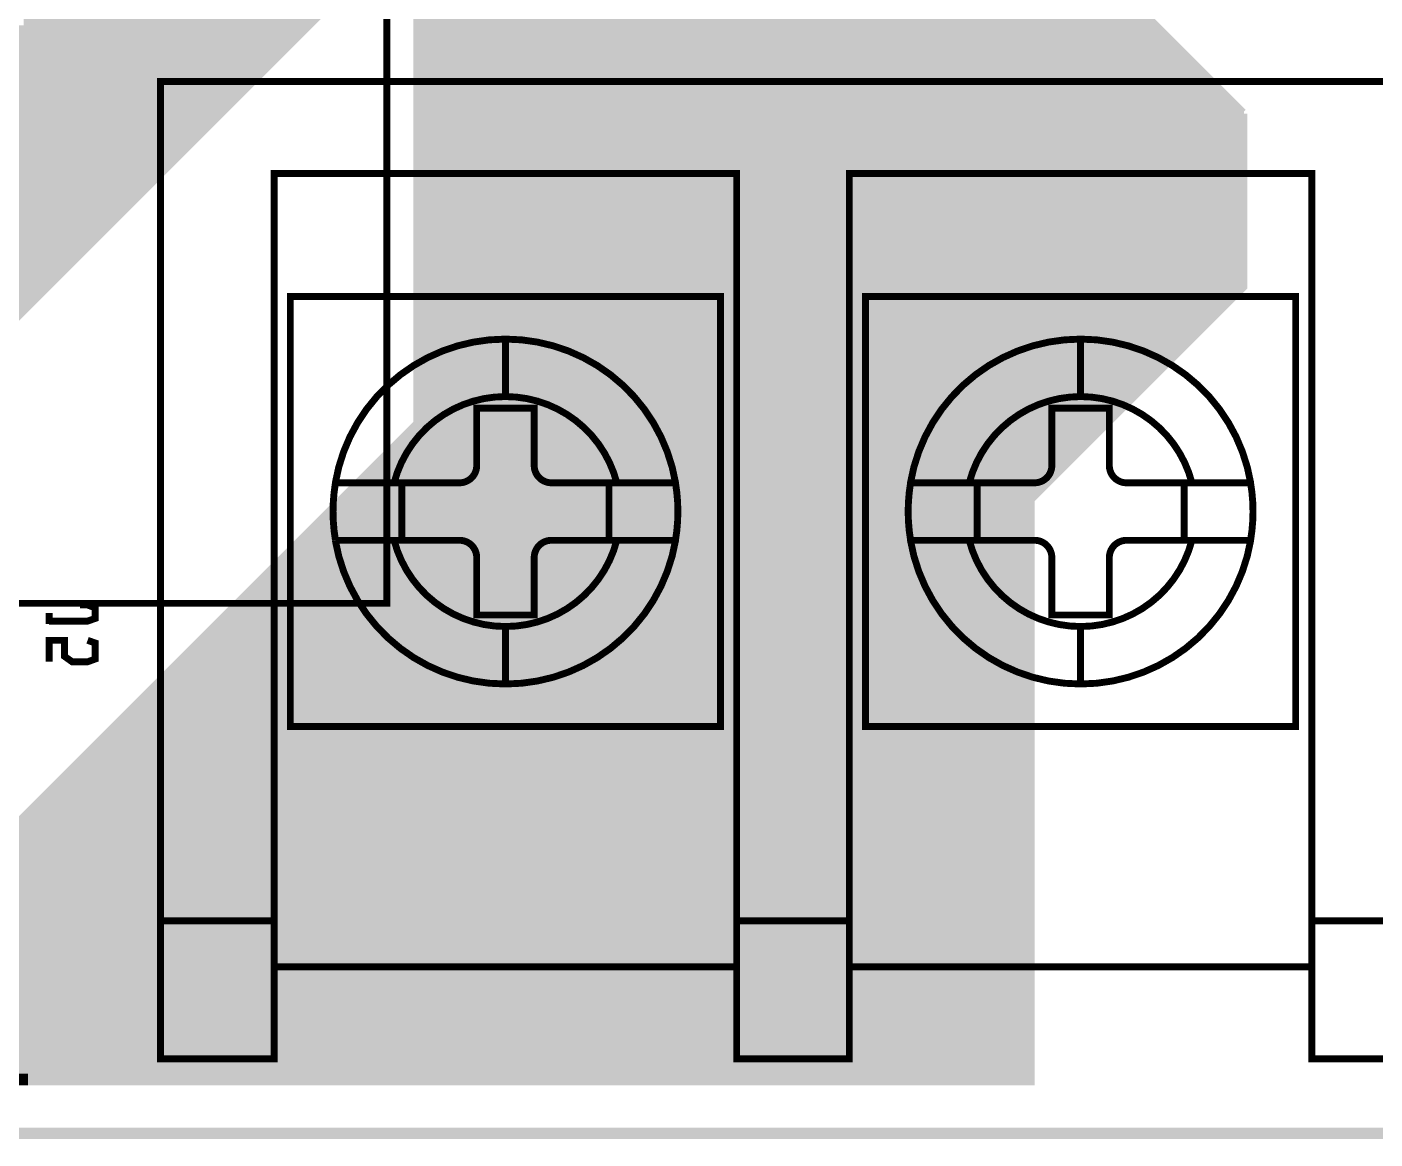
# Model space of a CAD drawing. Extents: x -18 to 155, y -91 to 215.
# Drawn here: x 29.44 to 59.21, y -5.13 to 19.44 of the extents above; entities that cross this region are included whole.
import ezdxf

# ---------------------------------------------------------------- set-up
doc = ezdxf.new("R2010")
doc.units = 0
doc.header["$MEASUREMENT"] = 0
doc.layers.get('0').update_dxf_attribs({"linetype": 'CONTINUOUS'})
for name, color, linetype in [('25-334-0_BOT', 7, 'CONTINUOUS'), ('25-334-0_DRD', 7, 'CONTINUOUS'), ('25-334-0_DRL', 2, 'CONTINUOUS'), ('25-334-0_IN1', 4, 'CONTINUOUS'), ('25-334-0_IN2', 3, 'CONTINUOUS'), ('25-334-0_SMB', 5, 'CONTINUOUS'), ('25-334-0_SMT', 10, 'CONTINUOUS'), ('25-334-0_SSB', 9, 'CONTINUOUS'), ('25-334-0_SST', 12, 'CONTINUOUS'), ('25-334-0_TOP', 11, 'CONTINUOUS'), ('THRUHOLE_TAP', 15, 'CONTINUOUS')]:
    doc.layers.add(name, color=color, linetype=linetype)

# ---------------------------------------------------------------- blocks, each defined once
blk = doc.blocks.new('ROUND_21')
at = {"const_width": 3.50012}
blk.add_lwpolyline([(-1.75006, 0, 1), (1.75006, 0, 1)], format="xyb", close=True, dxfattribs=at)
blk = doc.blocks.new('ROUND_84')
at = {"const_width": 2.00025}
blk.add_lwpolyline([(-1.000124, 0, 1), (1.000124, 0, 1)], format="xyb", close=True, dxfattribs=at)

msp = doc.modelspace()

# ---------------------------------------------------------------- linework, layer by layer
at = {"layer": '25-334-0_BOT', "const_width": 0.254}
for points in [[(38.1254, 66.548), (38.1254, -3.81)], [(38.354, 66.548), (38.354, -3.81)], [(38.5826, 66.548), (38.5826, -3.81)], [(38.8112, 66.548), (38.8112, -3.81)], [(39.0398, 66.548), (39.0398, -3.81)], [(39.2684, 66.548), (39.2684, -3.81)], [(39.497, 66.548), (39.497, -3.81)], [(39.7256, 66.548), (39.7256, -3.81)], [(39.9542, 66.548), (39.9542, -3.81)], [(40.1828, 66.548), (40.1828, -3.81)], [(40.4114, 66.548), (40.4114, -3.81)], [(40.64, 66.548), (40.64, -3.81)], [(40.8686, 66.548), (40.8686, -3.81)], [(41.0972, 66.548), (41.0972, -3.81)], [(41.3258, 66.548), (41.3258, -3.81)], [(41.5544, 66.548), (41.5544, -3.81)], [(41.783, 66.548), (41.783, -3.81)], [(42.0116, 66.548), (42.0116, -3.81)], [(42.2402, 66.548), (42.2402, -3.81)], [(42.4688, 66.548), (42.4688, -3.81)], [(42.6974, 66.548), (42.6974, -3.81)], [(42.926, 66.548), (42.926, -3.81)], [(43.1546, 66.548), (43.1546, -3.81)], [(43.3832, 66.548), (43.3832, -3.81)], [(43.6118, 66.548), (43.6118, -3.81)], [(43.8404, 66.548), (43.8404, -3.81)], [(44.069, 66.548), (44.069, -3.81)], [(44.2976, 66.548), (44.2976, -3.81)], [(44.5262, 66.548), (44.5262, -3.81)], [(44.7548, 66.548), (44.7548, -3.81)], [(44.9834, 66.548), (44.9834, -3.81)], [(45.212, 66.548), (45.212, -3.81)], [(45.4406, 66.548), (45.4406, -3.81)], [(45.6692, 66.548), (45.6692, -3.81)], [(45.8978, 66.548), (45.8978, -3.81)], [(46.1264, 66.548), (46.1264, -3.81)], [(46.355, 66.548), (46.355, -3.81)], [(46.5836, 66.548), (46.5836, -3.81)], [(46.8122, 66.548), (46.8122, -3.81)], [(47.0408, 66.548), (47.0408, -3.81)], [(47.2694, 66.548), (47.2694, -3.81)], [(47.498, 66.548), (47.498, -3.81)], [(47.7266, 66.548), (47.7266, -3.81)], [(47.9552, 66.548), (47.9552, -3.81)], [(48.1838, 66.548), (48.1838, -3.81)], [(48.4124, 66.548), (48.4124, -3.81)], [(48.641, 66.548), (48.641, -3.81)], [(48.8696, 66.548), (48.8696, -3.81)], [(49.0982, 66.548), (49.0982, -3.81)], [(49.3268, 66.548), (49.3268, -3.81)], [(49.5554, 66.548), (49.5554, -3.81)], [(49.784, 66.548), (49.784, -3.81)], [(50.0126, 66.548), (50.0126, -3.81)], [(50.2412, 66.548), (50.2412, -3.81)], [(50.4698, 66.548), (50.4698, -3.81)], [(38.1, 41.656), (38.1, 10.668), (29.21, 1.778), (29.21, -3.81)], [(50.546, 23.114), (56.261, 17.399)], [(50.6984, 22.9616), (50.6984, -3.81)], [(50.927, 22.733), (50.927, -3.81)], [(51.1556, 22.5044), (51.1556, -3.81)], [(51.3842, 22.2758), (51.3842, -3.81)], [(51.6128, 22.0472), (51.6128, 9.0678)], [(51.8414, 21.8186), (51.8414, 9.2964)], [(52.07, 21.59), (52.07, 9.525)], [(52.2986, 21.3614), (52.2986, 9.7536)], [(52.5272, 21.1328), (52.5272, 9.9822)], [(52.7558, 20.9042), (52.7558, 10.2108)], [(52.9844, 20.6756), (52.9844, 10.4394)], [(53.213, 20.447), (53.213, 10.668)], [(53.4416, 20.2184), (53.4416, 10.8966)], [(53.6702, 19.9898), (53.6702, 11.1252)], [(53.8988, 19.7612), (53.8988, 11.3538)], [(54.1274, 19.5326), (54.1274, 11.5824)], [(54.1528, 19.5072), (38.1, 19.5072)], [(54.3814, 19.2786), (38.1, 19.2786)], [(54.356, 19.304), (54.356, 11.811)], [(54.61, 19.05), (38.1, 19.05)], [(54.5846, 19.0754), (54.5846, 12.0396)], [(54.8386, 18.8214), (38.1, 18.8214)], [(54.8132, 18.8468), (54.8132, 12.2682)], [(55.0672, 18.5928), (38.1, 18.5928)], [(55.2958, 18.3642), (38.1, 18.3642)], [(55.0418, 18.6182), (55.0418, 12.4968)], [(55.2704, 18.3896), (55.2704, 12.7254)], [(55.5244, 18.1356), (38.1, 18.1356)], [(55.499, 18.161), (55.499, 12.954)], [(55.753, 17.907), (38.1, 17.907)], [(55.7276, 17.9324), (55.7276, 13.1826)], [(55.9816, 17.6784), (38.1, 17.6784)], [(56.2102, 17.4498), (38.1, 17.4498)], [(55.9562, 17.7038), (55.9562, 13.4112)], [(56.1848, 17.4752), (56.1848, 13.6398)], [(56.261, 17.2212), (38.1, 17.2212)], [(56.261, 17.399), (56.261, 13.716)], [(56.261, 16.9926), (38.1, 16.9926)], [(56.261, 16.764), (38.1, 16.764)], [(56.261, 16.5354), (38.1, 16.5354)], [(56.261, 16.3068), (38.1, 16.3068)], [(56.261, 16.0782), (38.1, 16.0782)], [(56.261, 15.8496), (38.1, 15.8496)], [(56.261, 15.621), (38.1, 15.621)], [(56.261, 15.3924), (38.1, 15.3924)], [(56.261, 15.1638), (38.1, 15.1638)], [(56.261, 14.9352), (38.1, 14.9352)], [(56.261, 14.7066), (38.1, 14.7066)], [(56.261, 14.478), (38.1, 14.478)], [(56.261, 14.2494), (38.1, 14.2494)], [(56.261, 14.0208), (38.1, 14.0208)], [(56.261, 13.7922), (38.1, 13.7922)], [(56.261, 13.716), (54.61, 12.065)], [(56.1086, 13.5636), (38.1, 13.5636)], [(55.88, 13.335), (38.1, 13.335)], [(55.6514, 13.1064), (38.1, 13.1064)], [(55.4228, 12.8778), (38.1, 12.8778)], [(55.1942, 12.6492), (38.1, 12.6492)], [(54.9656, 12.4206), (38.1, 12.4206)], [(54.737, 12.192), (38.1, 12.192)], [(54.5084, 11.9634), (38.1, 11.9634)], [(54.61, 12.065), (51.562, 9.017)], [(54.2798, 11.7348), (38.1, 11.7348)], [(54.0512, 11.5062), (38.1, 11.5062)], [(53.8226, 11.2776), (38.1, 11.2776)], [(53.594, 11.049), (38.1, 11.049)], [(53.1368, 10.5918), (38.0238, 10.5918)], [(53.3654, 10.8204), (38.1, 10.8204)], [(52.9082, 10.3632), (37.7952, 10.3632)], [(37.8968, 10.4648), (37.8968, -3.81)], [(37.4396, 10.0076), (37.4396, -3.81)], [(52.6796, 10.1346), (37.5666, 10.1346)], [(37.6682, 10.2362), (37.6682, -3.81)], [(37.211, 9.779), (37.211, -3.81)], [(52.451, 9.906), (37.338, 9.906)], [(51.9938, 9.4488), (36.8808, 9.4488)], [(36.9824, 9.5504), (36.9824, -3.81)], [(52.2224, 9.6774), (37.1094, 9.6774)], [(51.7652, 9.2202), (36.6522, 9.2202)], [(36.7538, 9.3218), (36.7538, -3.81)], [(36.2966, 8.8646), (36.2966, -3.81)], [(51.562, 8.9916), (36.4236, 8.9916)], [(36.5252, 9.0932), (36.5252, -3.81)], [(51.562, 9.017), (51.562, -3.81)], [(51.562, 8.5344), (35.9664, 8.5344)], [(36.068, 8.636), (36.068, -3.81)], [(51.562, 8.763), (36.195, 8.763)], [(51.562, 8.3058), (35.7378, 8.3058)], [(35.8394, 8.4074), (35.8394, -3.81)], [(35.3822, 7.9502), (35.3822, -3.81)], [(51.562, 8.0772), (35.5092, 8.0772)], [(35.6108, 8.1788), (35.6108, -3.81)], [(51.562, 7.62), (35.052, 7.62)], [(35.1536, 7.7216), (35.1536, -3.81)], [(51.562, 7.8486), (35.2806, 7.8486)], [(51.562, 7.3914), (34.8234, 7.3914)], [(34.925, 7.493), (34.925, -3.81)], [(34.4678, 7.0358), (34.4678, -3.81)], [(51.562, 7.1628), (34.5948, 7.1628)], [(34.6964, 7.2644), (34.6964, -3.81)], [(34.2392, 6.8072), (34.2392, -3.81)], [(51.562, 6.9342), (34.3662, 6.9342)], [(51.562, 6.477), (33.909, 6.477)], [(34.0106, 6.5786), (34.0106, -3.81)], [(51.562, 6.7056), (34.1376, 6.7056)], [(51.562, 6.2484), (33.6804, 6.2484)], [(33.782, 6.35), (33.782, -3.81)], [(33.3248, 5.8928), (33.3248, -3.81)], [(51.562, 6.0198), (33.4518, 6.0198)], [(33.5534, 6.1214), (33.5534, -3.81)], [(51.562, 5.5626), (32.9946, 5.5626)], [(33.0962, 5.6642), (33.0962, -3.81)], [(51.562, 5.7912), (33.2232, 5.7912)], [(51.562, 5.334), (32.766, 5.334)], [(32.8676, 5.4356), (32.8676, -3.81)], [(32.4104, 4.9784), (32.4104, -3.81)], [(51.562, 5.1054), (32.5374, 5.1054)], [(32.639, 5.207), (32.639, -3.81)], [(51.562, 4.6482), (32.0802, 4.6482)], [(32.1818, 4.7498), (32.1818, -3.81)], [(51.562, 4.8768), (32.3088, 4.8768)], [(51.562, 4.4196), (31.8516, 4.4196)], [(31.9532, 4.5212), (31.9532, -3.81)], [(31.496, 4.064), (31.496, -3.81)], [(51.562, 4.191), (31.623, 4.191)], [(31.7246, 4.2926), (31.7246, -3.81)], [(31.2674, 3.8354), (31.2674, -3.81)], [(51.562, 3.9624), (31.3944, 3.9624)], [(51.562, 3.5052), (30.9372, 3.5052)], [(31.0388, 3.6068), (31.0388, -3.81)], [(51.562, 3.7338), (31.1658, 3.7338)], [(30.5816, 3.1496), (30.5816, -3.81)], [(51.562, 3.2766), (30.7086, 3.2766)], [(30.8102, 3.3782), (30.8102, -3.81)], [(30.353, 2.921), (30.353, -3.81)], [(51.562, 3.048), (30.48, 3.048)], [(51.562, 2.5908), (30.0228, 2.5908)], [(30.1244, 2.6924), (30.1244, -3.81)], [(51.562, 2.8194), (30.2514, 2.8194)], [(51.562, 2.3622), (29.7942, 2.3622)], [(29.8958, 2.4638), (29.8958, -3.81)], [(29.4386, 2.0066), (29.4386, -3.81)], [(51.562, 2.1336), (29.5656, 2.1336)], [(29.6672, 2.2352), (29.6672, -3.81)], [(51.562, 1.6764), (29.21, 1.6764)], [(51.562, 1.905), (29.337, 1.905)], [(51.562, 1.4478), (29.21, 1.4478)], [(51.562, 1.2192), (29.21, 1.2192)], [(51.562, 0.9906), (29.21, 0.9906)], [(51.562, 0.762), (29.21, 0.762)], [(51.562, 0.5334), (29.21, 0.5334)], [(51.562, 0.3048), (29.21, 0.3048)], [(51.562, 0.0762), (29.21, 0.0762)], [(51.562, -0.1524), (29.21, -0.1524)], [(51.562, -0.381), (29.21, -0.381)], [(51.562, -0.6096), (29.21, -0.6096)], [(51.562, -0.8382), (29.21, -0.8382)], [(51.562, -1.0668), (29.21, -1.0668)], [(51.562, -1.2954), (29.21, -1.2954)], [(51.562, -1.524), (29.21, -1.524)], [(51.562, -1.7526), (29.21, -1.7526)], [(51.562, -1.9812), (29.21, -1.9812)], [(51.562, -2.2098), (29.21, -2.2098)], [(51.562, -2.4384), (29.21, -2.4384)], [(51.562, -2.667), (29.21, -2.667)], [(51.562, -2.8956), (29.21, -2.8956)], [(51.562, -3.1242), (29.21, -3.1242)], [(51.562, -3.3528), (29.21, -3.3528)], [(51.562, -3.5814), (29.21, -3.5814)], [(51.562, -3.81), (29.21, -3.81)]]:
    msp.add_lwpolyline(points, dxfattribs=at)
at = {"layer": '25-334-0_DRD', "const_width": 0.254}
for points in [[(-15.99946, -4.99872), (155.00096, -4.99872), (155.00096, 215.00084), (-4.99872, 215.00084), (-4.99872, 189.35954), (-15.99946, 189.35954), (-15.99946, -4.99872)], [(51.435, 16.51), (51.435, 13.97)], [(53.975, 16.51), (51.435, 16.51)], [(52.705, 16.51), (52.705, 13.97)], [(53.975, 13.97), (53.975, 16.51)], [(53.975, 15.24), (51.435, 15.24)], [(51.435, 13.97), (53.975, 13.97)], [(38.735, 3.5052), (38.735, 0.9652)], [(41.275, 3.5052), (38.735, 3.5052)], [(40.005, 3.5052), (40.005, 0.9652)], [(41.275, 0.9652), (41.275, 3.5052)], [(41.275, 2.2352), (38.735, 2.2352)], [(38.735, 0.9652), (41.275, 0.9652)]]:
    msp.add_lwpolyline(points, dxfattribs=at)
at = {"layer": '25-334-0_DRL', "const_width": 0.254}
msp.add_lwpolyline([(-15.99946, -4.99872), (155.00096, -4.99872), (155.00096, 215.00084), (-4.99872, 215.00084), (-4.99872, 189.35954), (-15.99946, 189.35954), (-15.99946, -4.99872)], dxfattribs=at)
at = {"layer": '25-334-0_IN1', "const_width": 0.254}
for points in [[(29.4894, 40.386), (29.4894, 13.3604)], [(29.718, 40.386), (29.718, 13.589)], [(29.9466, 40.386), (29.9466, 13.8176)], [(30.1752, 40.386), (30.1752, 14.0462)], [(30.4038, 40.386), (30.4038, 14.2748)], [(30.6324, 40.386), (30.6324, 14.5034)], [(30.861, 40.386), (30.861, 14.732)], [(31.0896, 40.386), (31.0896, 14.9606)], [(31.3182, 40.386), (31.3182, 15.1892)], [(31.5468, 40.386), (31.5468, 15.4178)], [(31.7754, 40.386), (31.7754, 15.6464)], [(32.004, 40.386), (32.004, 15.875)], [(32.2326, 40.386), (32.2326, 16.1036)], [(32.4612, 40.386), (32.4612, 16.3322)], [(32.6898, 40.386), (32.6898, 16.5608)], [(32.9184, 40.386), (32.9184, 16.7894)], [(33.147, 40.386), (33.147, 17.018)], [(33.3756, 40.386), (33.3756, 17.2466)], [(33.6042, 40.386), (33.6042, 17.4752)], [(33.8328, 40.386), (33.8328, 17.7038)], [(34.0614, 40.386), (34.0614, 17.9324)], [(34.29, 40.386), (34.29, 18.161)], [(34.5186, 40.386), (34.5186, 18.3896)], [(34.7472, 40.386), (34.7472, 18.6182)], [(34.9758, 40.386), (34.9758, 18.8468)], [(35.2044, 40.386), (35.2044, 19.0754)], [(35.433, 40.386), (35.433, 19.304)], [(35.6616, 40.386), (35.6616, 19.5326)], [(44.069, 27.94), (27.94, 11.811)], [(35.4838, 19.3548), (13.97, 19.3548)], [(35.2552, 19.1262), (13.97, 19.1262)], [(35.0266, 18.8976), (13.97, 18.8976)], [(34.798, 18.669), (13.97, 18.669)], [(34.5694, 18.4404), (13.97, 18.4404)], [(34.3408, 18.2118), (13.97, 18.2118)], [(34.1122, 17.9832), (13.97, 17.9832)], [(33.8836, 17.7546), (13.97, 17.7546)], [(33.655, 17.526), (13.97, 17.526)], [(33.4264, 17.2974), (13.97, 17.2974)], [(33.1978, 17.0688), (13.97, 17.0688)], [(32.9692, 16.8402), (13.97, 16.8402)], [(32.7406, 16.6116), (13.97, 16.6116)], [(32.512, 16.383), (13.97, 16.383)], [(32.2834, 16.1544), (13.97, 16.1544)], [(32.0548, 15.9258), (13.97, 15.9258)], [(31.8262, 15.6972), (13.97, 15.6972)], [(31.5976, 15.4686), (13.97, 15.4686)], [(31.369, 15.24), (13.97, 15.24)], [(31.1404, 15.0114), (13.97, 15.0114)], [(30.9118, 14.7828), (13.97, 14.7828)], [(30.6832, 14.5542), (13.97, 14.5542)], [(30.4546, 14.3256), (13.97, 14.3256)], [(30.226, 14.097), (13.97, 14.097)], [(29.9974, 13.8684), (13.97, 13.8684)], [(29.7688, 13.6398), (13.97, 13.6398)], [(29.5402, 13.4112), (13.97, 13.4112)]]:
    msp.add_lwpolyline(points, dxfattribs=at)
at = {"layer": '25-334-0_IN2', "const_width": 0.254}
for points in [[(70.485, 83.439), (67.437, 83.439), (67.437, 72.898), (61.087, 66.548), (38.862, 66.548), (38.1, 65.786), (38.1, 10.668), (29.21, 1.778), (29.21, -3.81)], [(38.5826, 66.2686), (38.5826, -3.81)], [(38.8112, 66.4972), (38.8112, -3.81)], [(39.0398, 66.548), (39.0398, -3.81)], [(39.2684, 66.548), (39.2684, -3.81)], [(39.497, 66.548), (39.497, -3.81)], [(39.7256, 66.548), (39.7256, -3.81)], [(39.9542, 66.548), (39.9542, -3.81)], [(40.1828, 66.548), (40.1828, -3.81)], [(40.4114, 66.548), (40.4114, -3.81)], [(40.64, 66.548), (40.64, -3.81)], [(40.8686, 66.548), (40.8686, -3.81)], [(41.0972, 66.548), (41.0972, -3.81)], [(41.3258, 66.548), (41.3258, -3.81)], [(41.5544, 66.548), (41.5544, -3.81)], [(41.783, 66.548), (41.783, -3.81)], [(42.0116, 66.548), (42.0116, -3.81)], [(42.2402, 66.548), (42.2402, -3.81)], [(42.4688, 66.548), (42.4688, -3.81)], [(42.6974, 66.548), (42.6974, -3.81)], [(42.926, 66.548), (42.926, -3.81)], [(43.1546, 66.548), (43.1546, -3.81)], [(43.3832, 66.548), (43.3832, -3.81)], [(43.6118, 66.548), (43.6118, -3.81)], [(43.8404, 66.548), (43.8404, -3.81)], [(44.069, 66.548), (44.069, -3.81)], [(44.2976, 66.548), (44.2976, -3.81)], [(44.5262, 66.548), (44.5262, -3.81)], [(44.7548, 66.548), (44.7548, -3.81)], [(44.9834, 66.548), (44.9834, -3.81)], [(45.212, 66.548), (45.212, -3.81)], [(45.4406, 66.548), (45.4406, -3.81)], [(45.6692, 66.548), (45.6692, -3.81)], [(45.8978, 66.548), (45.8978, -3.81)], [(46.1264, 66.548), (46.1264, -3.81)], [(46.355, 66.548), (46.355, -3.81)], [(46.5836, 66.548), (46.5836, -3.81)], [(46.8122, 66.548), (46.8122, -3.81)], [(47.0408, 66.548), (47.0408, -3.81)], [(47.2694, 66.548), (47.2694, -3.81)], [(47.498, 66.548), (47.498, -3.81)], [(47.7266, 66.548), (47.7266, -3.81)], [(47.9552, 66.548), (47.9552, -3.81)], [(48.1838, 66.548), (48.1838, -3.81)], [(48.4124, 66.548), (48.4124, -3.81)], [(48.641, 66.548), (48.641, -3.81)], [(48.8696, 66.548), (48.8696, -3.81)], [(49.0982, 66.548), (49.0982, -3.81)], [(49.3268, 66.548), (49.3268, -3.81)], [(49.5554, 66.548), (49.5554, -3.81)], [(49.784, 66.548), (49.784, -3.81)], [(50.0126, 66.548), (50.0126, -3.81)], [(50.2412, 66.548), (50.2412, -3.81)], [(50.4698, 66.548), (50.4698, -3.81)], [(38.354, 66.04), (38.354, -3.81)], [(38.1254, 65.8114), (38.1254, -3.81)], [(50.546, 23.241), (56.261, 17.526)], [(50.6984, 23.0886), (50.6984, -3.81)], [(50.927, 22.86), (50.927, -3.81)], [(51.1556, 22.6314), (51.1556, -3.81)], [(51.3842, 22.4028), (51.3842, -3.81)], [(51.6128, 22.1742), (51.6128, 9.1948)], [(51.8414, 21.9456), (51.8414, 9.4234)], [(52.07, 21.717), (52.07, 9.652)], [(52.2986, 21.4884), (52.2986, 9.8806)], [(52.5272, 21.2598), (52.5272, 10.1092)], [(52.7558, 21.0312), (52.7558, 10.3378)], [(52.9844, 20.8026), (52.9844, 10.5664)], [(53.213, 20.574), (53.213, 10.795)], [(53.4416, 20.3454), (53.4416, 11.0236)], [(53.6702, 20.1168), (53.6702, 11.2522)], [(53.8988, 19.8882), (53.8988, 11.4808)], [(54.1274, 19.6596), (54.1274, 11.7094)], [(54.2798, 19.5072), (38.1, 19.5072)], [(54.5084, 19.2786), (38.1, 19.2786)], [(54.356, 19.431), (54.356, 11.938)], [(54.737, 19.05), (38.1, 19.05)], [(54.5846, 19.2024), (54.5846, 12.1666)], [(54.8132, 18.9738), (54.8132, 12.3952)], [(54.9656, 18.8214), (38.1, 18.8214)], [(55.0418, 18.7452), (55.0418, 12.6238)], [(55.1942, 18.5928), (38.1, 18.5928)], [(55.4228, 18.3642), (38.1, 18.3642)], [(55.2704, 18.5166), (55.2704, 12.8524)], [(55.6514, 18.1356), (38.1, 18.1356)], [(55.499, 18.288), (55.499, 13.081)], [(55.7276, 18.0594), (55.7276, 13.3096)], [(55.88, 17.907), (38.1, 17.907)], [(55.9562, 17.8308), (55.9562, 13.5382)], [(56.1086, 17.6784), (38.1, 17.6784)], [(56.261, 17.4498), (38.1, 17.4498)], [(56.1848, 17.6022), (56.1848, 13.7668)], [(56.261, 17.526), (56.261, 13.843)], [(56.261, 17.2212), (38.1, 17.2212)], [(56.261, 16.9926), (38.1, 16.9926)], [(56.261, 16.764), (38.1, 16.764)], [(56.261, 16.5354), (38.1, 16.5354)], [(56.261, 16.3068), (38.1, 16.3068)], [(56.261, 16.0782), (38.1, 16.0782)], [(56.261, 15.8496), (38.1, 15.8496)], [(56.261, 15.621), (38.1, 15.621)], [(56.261, 15.3924), (38.1, 15.3924)], [(56.261, 15.1638), (38.1, 15.1638)], [(56.261, 14.9352), (38.1, 14.9352)], [(56.261, 14.7066), (38.1, 14.7066)], [(56.261, 14.478), (38.1, 14.478)], [(56.261, 14.2494), (38.1, 14.2494)], [(56.261, 14.0208), (38.1, 14.0208)], [(56.2102, 13.7922), (38.1, 13.7922)], [(56.261, 13.843), (51.562, 9.144)], [(55.9816, 13.5636), (38.1, 13.5636)], [(55.753, 13.335), (38.1, 13.335)], [(55.5244, 13.1064), (38.1, 13.1064)], [(55.2958, 12.8778), (38.1, 12.8778)], [(55.0672, 12.6492), (38.1, 12.6492)], [(54.8386, 12.4206), (38.1, 12.4206)], [(54.61, 12.192), (38.1, 12.192)], [(54.3814, 11.9634), (38.1, 11.9634)], [(54.1528, 11.7348), (38.1, 11.7348)], [(53.9242, 11.5062), (38.1, 11.5062)], [(53.6956, 11.2776), (38.1, 11.2776)], [(53.467, 11.049), (38.1, 11.049)], [(53.0098, 10.5918), (38.0238, 10.5918)], [(53.2384, 10.8204), (38.1, 10.8204)], [(52.7812, 10.3632), (37.7952, 10.3632)], [(37.8968, 10.4648), (37.8968, -3.81)], [(37.4396, 10.0076), (37.4396, -3.81)], [(52.5526, 10.1346), (37.5666, 10.1346)], [(37.6682, 10.2362), (37.6682, -3.81)], [(37.211, 9.779), (37.211, -3.81)], [(52.324, 9.906), (37.338, 9.906)], [(51.8668, 9.4488), (36.8808, 9.4488)], [(36.9824, 9.5504), (36.9824, -3.81)], [(52.0954, 9.6774), (37.1094, 9.6774)], [(51.6382, 9.2202), (36.6522, 9.2202)], [(36.7538, 9.3218), (36.7538, -3.81)], [(51.562, 9.144), (51.562, -3.81)], [(36.2966, 8.8646), (36.2966, -3.81)], [(51.562, 8.9916), (36.4236, 8.9916)], [(36.5252, 9.0932), (36.5252, -3.81)], [(51.562, 8.5344), (35.9664, 8.5344)], [(36.068, 8.636), (36.068, -3.81)], [(51.562, 8.763), (36.195, 8.763)], [(51.562, 8.3058), (35.7378, 8.3058)], [(35.8394, 8.4074), (35.8394, -3.81)], [(35.3822, 7.9502), (35.3822, -3.81)], [(51.562, 8.0772), (35.5092, 8.0772)], [(35.6108, 8.1788), (35.6108, -3.81)], [(51.562, 7.62), (35.052, 7.62)], [(35.1536, 7.7216), (35.1536, -3.81)], [(51.562, 7.8486), (35.2806, 7.8486)], [(51.562, 7.3914), (34.8234, 7.3914)], [(34.925, 7.493), (34.925, -3.81)], [(34.4678, 7.0358), (34.4678, -3.81)], [(51.562, 7.1628), (34.5948, 7.1628)], [(34.6964, 7.2644), (34.6964, -3.81)], [(34.2392, 6.8072), (34.2392, -3.81)], [(51.562, 6.9342), (34.3662, 6.9342)], [(51.562, 6.477), (33.909, 6.477)], [(34.0106, 6.5786), (34.0106, -3.81)], [(51.562, 6.7056), (34.1376, 6.7056)], [(51.562, 6.2484), (33.6804, 6.2484)], [(33.782, 6.35), (33.782, -3.81)], [(33.3248, 5.8928), (33.3248, -3.81)], [(51.562, 6.0198), (33.4518, 6.0198)], [(33.5534, 6.1214), (33.5534, -3.81)], [(51.562, 5.5626), (32.9946, 5.5626)], [(33.0962, 5.6642), (33.0962, -3.81)], [(51.562, 5.7912), (33.2232, 5.7912)], [(51.562, 5.334), (32.766, 5.334)], [(32.8676, 5.4356), (32.8676, -3.81)], [(32.4104, 4.9784), (32.4104, -3.81)], [(51.562, 5.1054), (32.5374, 5.1054)], [(32.639, 5.207), (32.639, -3.81)], [(51.562, 4.6482), (32.0802, 4.6482)], [(32.1818, 4.7498), (32.1818, -3.81)], [(51.562, 4.8768), (32.3088, 4.8768)], [(51.562, 4.4196), (31.8516, 4.4196)], [(31.9532, 4.5212), (31.9532, -3.81)], [(31.496, 4.064), (31.496, -3.81)], [(51.562, 4.191), (31.623, 4.191)], [(31.7246, 4.2926), (31.7246, -3.81)], [(31.2674, 3.8354), (31.2674, -3.81)], [(51.562, 3.9624), (31.3944, 3.9624)], [(51.562, 3.5052), (30.9372, 3.5052)], [(31.0388, 3.6068), (31.0388, -3.81)], [(51.562, 3.7338), (31.1658, 3.7338)], [(30.5816, 3.1496), (30.5816, -3.81)], [(51.562, 3.2766), (30.7086, 3.2766)], [(30.8102, 3.3782), (30.8102, -3.81)], [(30.353, 2.921), (30.353, -3.81)], [(51.562, 3.048), (30.48, 3.048)], [(51.562, 2.5908), (30.0228, 2.5908)], [(30.1244, 2.6924), (30.1244, -3.81)], [(51.562, 2.8194), (30.2514, 2.8194)], [(51.562, 2.3622), (29.7942, 2.3622)], [(29.8958, 2.4638), (29.8958, -3.81)], [(29.4386, 2.0066), (29.4386, -3.81)], [(51.562, 2.1336), (29.5656, 2.1336)], [(29.6672, 2.2352), (29.6672, -3.81)], [(51.562, 1.6764), (29.21, 1.6764)], [(51.562, 1.905), (29.337, 1.905)], [(51.562, 1.4478), (29.21, 1.4478)], [(51.562, 1.2192), (29.21, 1.2192)], [(51.562, 0.9906), (29.21, 0.9906)], [(51.562, 0.762), (29.21, 0.762)], [(51.562, 0.5334), (29.21, 0.5334)], [(51.562, 0.3048), (29.21, 0.3048)], [(51.562, 0.0762), (29.21, 0.0762)], [(51.562, -0.1524), (29.21, -0.1524)], [(51.562, -0.381), (29.21, -0.381)], [(51.562, -0.6096), (29.21, -0.6096)], [(51.562, -0.8382), (29.21, -0.8382)], [(51.562, -1.0668), (29.21, -1.0668)], [(51.562, -1.2954), (29.21, -1.2954)], [(51.562, -1.524), (29.21, -1.524)], [(51.562, -1.7526), (29.21, -1.7526)], [(51.562, -1.9812), (29.21, -1.9812)], [(51.562, -2.2098), (29.21, -2.2098)], [(51.562, -2.4384), (29.21, -2.4384)], [(51.562, -2.667), (29.21, -2.667)], [(51.562, -2.8956), (29.21, -2.8956)], [(51.562, -3.1242), (29.21, -3.1242)], [(51.562, -3.3528), (29.21, -3.3528)], [(51.562, -3.5814), (29.21, -3.5814)], [(29.464, -3.81), (29.21, -3.81)], [(51.562, -3.81), (29.464, -3.81)]]:
    msp.add_lwpolyline(points, dxfattribs=at)
at = {"layer": '25-334-0_SMB', "const_width": 1.99898}
for points in [[(39.37, 4.445), (39.37, 64.77)], [(42.545, 64.77), (42.545, -1.905)], [(45.72, 64.77), (45.72, -1.905)], [(48.895, 64.77), (48.895, -1.905)], [(36.195, -1.905), (36.195, 6.35)], [(33.02, -1.905), (33.02, 3.175)], [(39.37, -1.905), (39.37, 3.175)]]:
    msp.add_lwpolyline(points, dxfattribs=at)
at = {"layer": '25-334-0_SSB', "const_width": 0.1524}
for points in [[(32.385, -0.3048), (34.8996, -0.3048), (34.8996, -3.3528), (32.385, -3.3528), (32.385, -0.3048), (32.385, 18.2372), (85.725, 18.2372), (85.725, -0.3048), (83.2104, -0.3048), (83.2104, -3.3528), (85.725, -3.3528), (85.725, -0.3048)], [(34.8996, -0.3048), (34.8996, 16.2052), (45.1104, 16.2052), (45.1104, -0.3048)], [(47.5996, -0.3048), (47.5996, 16.2052), (57.8104, 16.2052), (57.8104, -0.3048)], [(44.7548, 3.9878), (44.7548, 13.4874), (35.2552, 13.4874), (35.2552, 3.9878), (44.7548, 3.9878)], [(57.4548, 3.9878), (47.9552, 3.9878), (47.9552, 13.4874), (57.4548, 13.4874), (57.4548, 3.9878)], [(40.005, 12.5476), (40.005, 11.2776)], [(52.705, 12.5476), (52.705, 11.2776)], [(39.37, 9.7536), (39.37, 11.0236), (40.64, 11.0236), (40.64, 9.7536)], [(52.07, 9.7536), (52.07, 11.0236), (53.34, 11.0236), (53.34, 9.7536)], [(36.24834, 9.3726), (36.25088, 9.3726)], [(36.25088, 9.3726), (37.54628, 9.3726), (38.989, 9.3726)], [(37.719, 9.3726), (37.719, 8.1026)], [(43.75912, 9.3726), (42.46372, 9.3726), (41.021, 9.3726)], [(42.291, 8.1026), (42.291, 9.3726)], [(43.75912, 9.3726), (43.76166, 9.37006)], [(48.94834, 9.3726), (48.95088, 9.3726)], [(48.95088, 9.3726), (50.24628, 9.3726), (51.689, 9.3726)], [(50.419, 9.3726), (50.419, 8.1026)], [(53.721, 9.3726), (55.16372, 9.3726), (56.45912, 9.3726)], [(54.991, 8.1026), (54.991, 9.3726)], [(36.25088, 8.1026), (37.54628, 8.1026), (38.989, 8.1026)], [(43.75912, 8.1026), (42.46372, 8.1026), (41.021, 8.1026)], [(43.76166, 8.1026), (43.75912, 8.1026)], [(48.95088, 8.1026), (48.94834, 8.1026)], [(50.24628, 8.1026), (51.689, 8.1026), (50.24628, 8.1026), (48.95088, 8.1026)], [(55.16372, 8.1026), (53.721, 8.1026), (55.16372, 8.1026), (56.45912, 8.1026)], [(56.46166, 8.1026), (56.45912, 8.1026)], [(40.64, 7.7216), (40.64, 6.4516), (39.37, 6.4516), (39.37, 7.7216)], [(53.34, 7.7216), (53.34, 6.4516), (52.07, 6.4516), (52.07, 7.7216)], [(30.607, 6.67258), (30.77718, 6.67258), (30.94482, 6.61162), (30.94482, 6.3754), (30.77718, 6.31698), (29.92882, 6.31698)], [(29.92882, 6.25602), (29.92882, 6.49478)], [(40.005, 4.9276), (40.005, 6.1976)], [(52.705, 4.9276), (52.705, 6.1976)], [(30.77718, 5.8928), (30.94482, 5.83438), (30.94482, 5.47878), (30.77718, 5.41782), (30.43682, 5.41782), (30.26918, 5.5372), (30.26918, 5.8928), (29.92882, 5.8928), (29.92882, 5.41782)], [(47.5996, -3.3528), (47.5996, -0.3048), (45.1104, -0.3048), (45.1104, -3.3528), (47.5996, -3.3528)], [(60.2996, -3.3528), (60.2996, -0.3048), (57.8104, -0.3048), (57.8104, -3.3528), (60.2996, -3.3528)], [(34.8996, -1.3208), (45.1104, -1.3208)], [(47.5996, -1.3208), (57.8104, -1.3208)]]:
    msp.add_lwpolyline(points, dxfattribs=at)
for points in [[(40.005, 12.5476, 0.3659768), (36.24834, 9.3726)], [(43.76166, 9.37006, 0.3661632), (40.005, 12.5476)], [(52.705, 12.5476, 0.3659768), (48.94834, 9.3726)], [(56.46166, 9.37006, 0.3661632), (52.705, 12.5476)], [(40.005, 11.2776, 0.3419817), (37.54628, 9.3726)], [(42.46372, 9.3726, 0.3419815), (40.005, 11.2776)], [(52.705, 11.2776, 0.3419817), (50.24628, 9.3726)], [(55.16372, 9.3726, 0.3419815), (52.705, 11.2776)], [(38.989, 9.3726, 0.4142136), (39.37, 9.7536)], [(40.64, 9.7536, 0.4142136), (41.021, 9.3726)], [(51.689, 9.3726, 0.4142136), (52.07, 9.7536)], [(53.34, 9.7536, 0.4142136), (53.721, 9.3726)], [(36.25088, 9.3726, 0.0419149), (36.19756, 8.7376)], [(43.81246, 8.7376, 0.0419149), (43.75913, 9.3726)], [(48.95088, 9.3726, 0.0419149), (48.89756, 8.7376)], [(56.51246, 8.7376, 0.0419149), (56.45913, 9.3726)], [(36.19754, 8.7376, 0.041915), (36.25086, 8.1026)], [(43.75912, 8.1026, 0.0419149), (43.81244, 8.7376)], [(48.89754, 8.7376, 0.041915), (48.95086, 8.1026)], [(56.45912, 8.1026, 0.0419149), (56.51244, 8.7376)], [(36.24834, 8.09752, 0.3656043), (40.005, 4.9276)], [(37.54628, 8.1026, 0.3419815), (40.005, 6.1976)], [(39.37, 7.7216, 0.4142136), (38.989, 8.1026)], [(40.005, 4.9276, 0.3659768), (43.76166, 8.1026)], [(40.005, 6.1976, 0.3419817), (42.46372, 8.1026)], [(41.021, 8.1026, 0.4142136), (40.64, 7.7216)], [(48.94834, 8.1026, 0.3659767), (52.705, 4.9276)], [(50.24628, 8.1026, 0.3419815), (52.705, 6.1976)], [(52.07, 7.7216, 0.4142136), (51.689, 8.1026)], [(52.705, 4.9276, 0.3659768), (56.46166, 8.1026)], [(52.705, 6.1976, 0.3419817), (55.16372, 8.1026)], [(53.721, 8.1026, 0.4142136), (53.34, 7.7216)]]:
    msp.add_lwpolyline(points, format="xyb", dxfattribs=at)
at = {"layer": '25-334-0_SST', "const_width": 0.1524}
msp.add_lwpolyline([(-2.6162, 31.7119), (-2.6162, 6.71068), (37.38372, 6.71068), (37.38372, 31.7119), (-2.6162, 31.7119)], dxfattribs=at)
at = {"layer": '25-334-0_TOP', "const_width": 0.254}
for points in [[(29.4894, 40.386), (29.4894, 13.3604)], [(29.718, 40.386), (29.718, 13.589)], [(29.9466, 40.386), (29.9466, 13.8176)], [(30.1752, 40.386), (30.1752, 14.0462)], [(30.4038, 40.386), (30.4038, 14.2748)], [(30.6324, 40.386), (30.6324, 14.5034)], [(30.861, 40.386), (30.861, 14.732)], [(31.0896, 40.386), (31.0896, 14.9606)], [(31.3182, 40.386), (31.3182, 15.1892)], [(31.5468, 40.386), (31.5468, 15.4178)], [(31.7754, 40.386), (31.7754, 15.6464)], [(32.004, 40.386), (32.004, 15.875)], [(32.2326, 40.386), (32.2326, 16.1036)], [(32.4612, 40.386), (32.4612, 16.3322)], [(32.6898, 40.386), (32.6898, 16.5608)], [(32.9184, 40.386), (32.9184, 16.7894)], [(33.147, 40.386), (33.147, 17.018)], [(33.3756, 40.386), (33.3756, 17.2466)], [(33.6042, 40.386), (33.6042, 17.4752)], [(33.8328, 40.386), (33.8328, 17.7038)], [(34.0614, 40.386), (34.0614, 17.9324)], [(34.29, 40.386), (34.29, 18.161)], [(34.5186, 40.386), (34.5186, 18.3896)], [(34.7472, 40.386), (34.7472, 18.6182)], [(34.9758, 40.386), (34.9758, 18.8468)], [(35.2044, 40.386), (35.2044, 19.0754)], [(35.433, 40.386), (35.433, 19.304)], [(35.6616, 40.386), (35.6616, 19.5326)], [(42.037, 25.908), (27.94, 11.811)], [(35.4838, 19.3548), (13.97, 19.3548)], [(46.863, 19.304), (29.21, 1.651)], [(54.356, 19.304), (56.261, 17.399), (56.261, 13.716), (51.562, 9.017), (51.562, -3.81), (29.21, -3.81)], [(46.8122, 19.2532), (46.8122, -3.81)], [(54.3814, 19.2786), (46.8376, 19.2786)], [(54.356, 19.304), (46.863, 19.304)], [(47.0408, 19.304), (47.0408, -3.81)], [(47.2694, 19.304), (47.2694, -3.81)], [(47.498, 19.304), (47.498, -3.81)], [(47.7266, 19.304), (47.7266, -3.81)], [(47.9552, 19.304), (47.9552, -3.81)], [(48.1838, 19.304), (48.1838, -3.81)], [(48.4124, 19.304), (48.4124, -3.81)], [(48.641, 19.304), (48.641, -3.81)], [(48.8696, 19.304), (48.8696, -3.81)], [(49.0982, 19.304), (49.0982, -3.81)], [(49.3268, 19.304), (49.3268, -3.81)], [(49.5554, 19.304), (49.5554, -3.81)], [(49.784, 19.304), (49.784, -3.81)], [(50.0126, 19.304), (50.0126, -3.81)], [(50.2412, 19.304), (50.2412, -3.81)], [(50.4698, 19.304), (50.4698, -3.81)], [(50.6984, 19.304), (50.6984, -3.81)], [(50.927, 19.304), (50.927, -3.81)], [(51.1556, 19.304), (51.1556, -3.81)], [(51.3842, 19.304), (51.3842, -3.81)], [(51.6128, 19.304), (51.6128, 9.0678)], [(51.8414, 19.304), (51.8414, 9.2964)], [(52.07, 19.304), (52.07, 9.525)], [(52.2986, 19.304), (52.2986, 9.7536)], [(52.5272, 19.304), (52.5272, 9.9822)], [(52.7558, 19.304), (52.7558, 10.2108)], [(52.9844, 19.304), (52.9844, 10.4394)], [(53.213, 19.304), (53.213, 10.668)], [(53.4416, 19.304), (53.4416, 10.8966)], [(53.6702, 19.304), (53.6702, 11.1252)], [(53.8988, 19.304), (53.8988, 11.3538)], [(54.1274, 19.304), (54.1274, 11.5824)], [(54.356, 19.304), (54.356, 11.811)], [(35.2552, 19.1262), (13.97, 19.1262)], [(46.5836, 19.0246), (46.5836, -3.81)], [(54.61, 19.05), (46.609, 19.05)], [(54.5846, 19.0754), (54.5846, 12.0396)], [(35.0266, 18.8976), (13.97, 18.8976)], [(34.798, 18.669), (13.97, 18.669)], [(46.355, 18.796), (46.355, -3.81)], [(54.8386, 18.8214), (46.3804, 18.8214)], [(54.8132, 18.8468), (54.8132, 12.2682)], [(34.5694, 18.4404), (13.97, 18.4404)], [(45.8978, 18.3388), (45.8978, -3.81)], [(55.2958, 18.3642), (45.9232, 18.3642)], [(46.1264, 18.5674), (46.1264, -3.81)], [(55.0672, 18.5928), (46.1518, 18.5928)], [(55.0418, 18.6182), (55.0418, 12.4968)], [(55.2704, 18.3896), (55.2704, 12.7254)], [(34.3408, 18.2118), (13.97, 18.2118)], [(45.6692, 18.1102), (45.6692, -3.81)], [(55.5244, 18.1356), (45.6946, 18.1356)], [(55.499, 18.161), (55.499, 12.954)], [(34.1122, 17.9832), (13.97, 17.9832)], [(33.8836, 17.7546), (13.97, 17.7546)], [(45.4406, 17.8816), (45.4406, -3.81)], [(55.753, 17.907), (45.466, 17.907)], [(55.7276, 17.9324), (55.7276, 13.1826)], [(33.655, 17.526), (13.97, 17.526)], [(56.2102, 17.4498), (45.0088, 17.4498)], [(45.212, 17.653), (45.212, -3.81)], [(55.9816, 17.6784), (45.2374, 17.6784)], [(55.9562, 17.7038), (55.9562, 13.4112)], [(56.1848, 17.4752), (56.1848, 13.6398)], [(33.4264, 17.2974), (13.97, 17.2974)], [(44.7548, 17.1958), (44.7548, -3.81)], [(56.261, 17.2212), (44.7802, 17.2212)], [(44.9834, 17.4244), (44.9834, -3.81)], [(33.1978, 17.0688), (13.97, 17.0688)], [(44.5262, 16.9672), (44.5262, -3.81)], [(56.261, 16.9926), (44.5516, 16.9926)], [(32.9692, 16.8402), (13.97, 16.8402)], [(32.7406, 16.6116), (13.97, 16.6116)], [(44.2976, 16.7386), (44.2976, -3.81)], [(56.261, 16.764), (44.323, 16.764)], [(32.512, 16.383), (13.97, 16.383)], [(43.8404, 16.2814), (43.8404, -3.81)], [(56.261, 16.3068), (43.8658, 16.3068)], [(44.069, 16.51), (44.069, -3.81)], [(56.261, 16.5354), (44.0944, 16.5354)], [(32.2834, 16.1544), (13.97, 16.1544)], [(43.6118, 16.0528), (43.6118, -3.81)], [(56.261, 16.0782), (43.6372, 16.0782)], [(32.0548, 15.9258), (13.97, 15.9258)], [(31.8262, 15.6972), (13.97, 15.6972)], [(43.3832, 15.8242), (43.3832, -3.81)], [(56.261, 15.8496), (43.4086, 15.8496)], [(31.5976, 15.4686), (13.97, 15.4686)], [(42.926, 15.367), (42.926, -3.81)], [(56.261, 15.3924), (42.9514, 15.3924)], [(43.1546, 15.5956), (43.1546, -3.81)], [(56.261, 15.621), (43.18, 15.621)], [(31.369, 15.24), (13.97, 15.24)], [(42.6974, 15.1384), (42.6974, -3.81)], [(56.261, 15.1638), (42.7228, 15.1638)], [(31.1404, 15.0114), (13.97, 15.0114)], [(30.9118, 14.7828), (13.97, 14.7828)], [(42.4688, 14.9098), (42.4688, -3.81)], [(56.261, 14.9352), (42.4942, 14.9352)], [(30.6832, 14.5542), (13.97, 14.5542)], [(56.261, 14.478), (42.037, 14.478)], [(42.2402, 14.6812), (42.2402, -3.81)], [(56.261, 14.7066), (42.2656, 14.7066)], [(30.4546, 14.3256), (13.97, 14.3256)], [(41.783, 14.224), (41.783, -3.81)], [(56.261, 14.2494), (41.8084, 14.2494)], [(42.0116, 14.4526), (42.0116, -3.81)], [(30.226, 14.097), (13.97, 14.097)], [(29.9974, 13.8684), (13.97, 13.8684)], [(41.5544, 13.9954), (41.5544, -3.81)], [(56.261, 14.0208), (41.5798, 14.0208)], [(29.7688, 13.6398), (13.97, 13.6398)], [(41.3258, 13.7668), (41.3258, -3.81)], [(56.261, 13.7922), (41.3512, 13.7922)], [(29.5402, 13.4112), (13.97, 13.4112)], [(40.8686, 13.3096), (40.8686, -3.81)], [(55.88, 13.335), (40.894, 13.335)], [(41.0972, 13.5382), (41.0972, -3.81)], [(56.1086, 13.5636), (41.1226, 13.5636)], [(40.64, 13.081), (40.64, -3.81)], [(55.6514, 13.1064), (40.6654, 13.1064)], [(40.4114, 12.8524), (40.4114, -3.81)], [(55.4228, 12.8778), (40.4368, 12.8778)], [(39.9542, 12.3952), (39.9542, -3.81)], [(54.9656, 12.4206), (39.9796, 12.4206)], [(40.1828, 12.6238), (40.1828, -3.81)], [(55.1942, 12.6492), (40.2082, 12.6492)], [(39.7256, 12.1666), (39.7256, -3.81)], [(54.737, 12.192), (39.751, 12.192)], [(39.497, 11.938), (39.497, -3.81)], [(54.5084, 11.9634), (39.5224, 11.9634)], [(54.0512, 11.5062), (39.0652, 11.5062)], [(39.2684, 11.7094), (39.2684, -3.81)], [(54.2798, 11.7348), (39.2938, 11.7348)], [(38.8112, 11.2522), (38.8112, -3.81)], [(53.8226, 11.2776), (38.8366, 11.2776)], [(39.0398, 11.4808), (39.0398, -3.81)], [(38.5826, 11.0236), (38.5826, -3.81)], [(53.594, 11.049), (38.608, 11.049)], [(53.1368, 10.5918), (38.1508, 10.5918)], [(38.354, 10.795), (38.354, -3.81)], [(53.3654, 10.8204), (38.3794, 10.8204)], [(37.8968, 10.3378), (37.8968, -3.81)], [(52.9082, 10.3632), (37.9222, 10.3632)], [(38.1254, 10.5664), (38.1254, -3.81)], [(37.6682, 10.1092), (37.6682, -3.81)], [(52.6796, 10.1346), (37.6936, 10.1346)], [(37.4396, 9.8806), (37.4396, -3.81)], [(52.451, 9.906), (37.465, 9.906)], [(36.9824, 9.4234), (36.9824, -3.81)], [(51.9938, 9.4488), (37.0078, 9.4488)], [(37.211, 9.652), (37.211, -3.81)], [(52.2224, 9.6774), (37.2364, 9.6774)], [(36.7538, 9.1948), (36.7538, -3.81)], [(51.7652, 9.2202), (36.7792, 9.2202)], [(36.5252, 8.9662), (36.5252, -3.81)], [(51.562, 8.9916), (36.5506, 8.9916)], [(36.068, 8.509), (36.068, -3.81)], [(51.562, 8.5344), (36.0934, 8.5344)], [(36.2966, 8.7376), (36.2966, -3.81)], [(51.562, 8.763), (36.322, 8.763)], [(35.8394, 8.2804), (35.8394, -3.81)], [(51.562, 8.3058), (35.8648, 8.3058)], [(35.6108, 8.0518), (35.6108, -3.81)], [(51.562, 8.0772), (35.6362, 8.0772)], [(51.562, 7.62), (35.179, 7.62)], [(35.3822, 7.8232), (35.3822, -3.81)], [(51.562, 7.8486), (35.4076, 7.8486)], [(34.925, 7.366), (34.925, -3.81)], [(51.562, 7.3914), (34.9504, 7.3914)], [(35.1536, 7.5946), (35.1536, -3.81)], [(34.6964, 7.1374), (34.6964, -3.81)], [(51.562, 7.1628), (34.7218, 7.1628)], [(34.4678, 6.9088), (34.4678, -3.81)], [(51.562, 6.9342), (34.4932, 6.9342)], [(34.0106, 6.4516), (34.0106, -3.81)], [(51.562, 6.477), (34.036, 6.477)], [(34.2392, 6.6802), (34.2392, -3.81)], [(51.562, 6.7056), (34.2646, 6.7056)], [(33.782, 6.223), (33.782, -3.81)], [(51.562, 6.2484), (33.8074, 6.2484)], [(33.5534, 5.9944), (33.5534, -3.81)], [(51.562, 6.0198), (33.5788, 6.0198)], [(33.0962, 5.5372), (33.0962, -3.81)], [(51.562, 5.5626), (33.1216, 5.5626)], [(33.3248, 5.7658), (33.3248, -3.81)], [(51.562, 5.7912), (33.3502, 5.7912)], [(32.8676, 5.3086), (32.8676, -3.81)], [(51.562, 5.334), (32.893, 5.334)], [(32.639, 5.08), (32.639, -3.81)], [(51.562, 5.1054), (32.6644, 5.1054)], [(51.562, 4.6482), (32.2072, 4.6482)], [(32.4104, 4.8514), (32.4104, -3.81)], [(51.562, 4.8768), (32.4358, 4.8768)], [(31.9532, 4.3942), (31.9532, -3.81)], [(51.562, 4.4196), (31.9786, 4.4196)], [(32.1818, 4.6228), (32.1818, -3.81)], [(31.7246, 4.1656), (31.7246, -3.81)], [(51.562, 4.191), (31.75, 4.191)], [(31.496, 3.937), (31.496, -3.81)], [(51.562, 3.9624), (31.5214, 3.9624)], [(31.0388, 3.4798), (31.0388, -3.81)], [(51.562, 3.5052), (31.0642, 3.5052)], [(31.2674, 3.7084), (31.2674, -3.81)], [(51.562, 3.7338), (31.2928, 3.7338)], [(30.8102, 3.2512), (30.8102, -3.81)], [(51.562, 3.2766), (30.8356, 3.2766)], [(30.5816, 3.0226), (30.5816, -3.81)], [(51.562, 3.048), (30.607, 3.048)], [(30.1244, 2.5654), (30.1244, -3.81)], [(51.562, 2.5908), (30.1498, 2.5908)], [(30.353, 2.794), (30.353, -3.81)], [(51.562, 2.8194), (30.3784, 2.8194)], [(29.8958, 2.3368), (29.8958, -3.81)], [(51.562, 2.3622), (29.9212, 2.3622)], [(29.6672, 2.1082), (29.6672, -3.81)], [(51.562, 2.1336), (29.6926, 2.1336)], [(51.562, 1.6764), (29.2354, 1.6764)], [(29.4386, 1.8796), (29.4386, -3.81)], [(51.562, 1.905), (29.464, 1.905)], [(51.562, 1.4478), (29.21, 1.4478)], [(51.562, 1.2192), (29.21, 1.2192)], [(51.562, 0.9906), (29.21, 0.9906)], [(51.562, 0.762), (29.21, 0.762)], [(51.562, 0.5334), (29.21, 0.5334)], [(51.562, 0.3048), (29.21, 0.3048)], [(51.562, 0.0762), (29.21, 0.0762)], [(51.562, -0.1524), (29.21, -0.1524)], [(51.562, -0.381), (29.21, -0.381)], [(51.562, -0.6096), (29.21, -0.6096)], [(51.562, -0.8382), (29.21, -0.8382)], [(51.562, -1.0668), (29.21, -1.0668)], [(51.562, -1.2954), (29.21, -1.2954)], [(51.562, -1.524), (29.21, -1.524)], [(51.562, -1.7526), (29.21, -1.7526)], [(51.562, -1.9812), (29.21, -1.9812)], [(51.562, -2.2098), (29.21, -2.2098)], [(51.562, -2.4384), (29.21, -2.4384)], [(51.562, -2.667), (29.21, -2.667)], [(51.562, -2.8956), (29.21, -2.8956)], [(51.562, -3.1242), (29.21, -3.1242)], [(51.562, -3.3528), (29.21, -3.3528)], [(51.562, -3.5814), (29.21, -3.5814)]]:
    msp.add_lwpolyline(points, dxfattribs=at)

# ---------------------------------------------------------------- block references
at = {"layer": '25-334-0_BOT'}
for p in [(52.705, 15.24), (40.005, 2.2352)]:
    msp.add_blockref('ROUND_21', p, dxfattribs=at)
at = {"layer": '25-334-0_DRL'}
for p in [(52.705, 15.24), (40.005, 2.2352)]:
    msp.add_blockref('ROUND_84', p, dxfattribs=at)
at = {"layer": '25-334-0_IN1'}
for p in [(52.705, 15.24), (40.005, 2.2352)]:
    msp.add_blockref('ROUND_21', p, dxfattribs=at)
at = {"layer": '25-334-0_IN2'}
for p in [(52.705, 15.24), (40.005, 2.2352)]:
    msp.add_blockref('ROUND_21', p, dxfattribs=at)
at = {"layer": '25-334-0_SMB'}
for p in [(52.705, 15.24), (40.005, 2.2352)]:
    msp.add_blockref('ROUND_21', p, dxfattribs=at)
at = {"layer": '25-334-0_SMT'}
for p in [(52.705, 15.24), (40.005, 2.2352)]:
    msp.add_blockref('ROUND_21', p, dxfattribs=at)
at = {"layer": '25-334-0_TOP'}
for p in [(52.705, 15.24), (40.005, 2.2352)]:
    msp.add_blockref('ROUND_21', p, dxfattribs=at)
at = {"layer": 'THRUHOLE_TAP'}
for p in [(52.705, 15.24), (40.005, 2.2352)]:
    msp.add_blockref('ROUND_84', p, dxfattribs=at)

doc.saveas('drawing.dxf')
